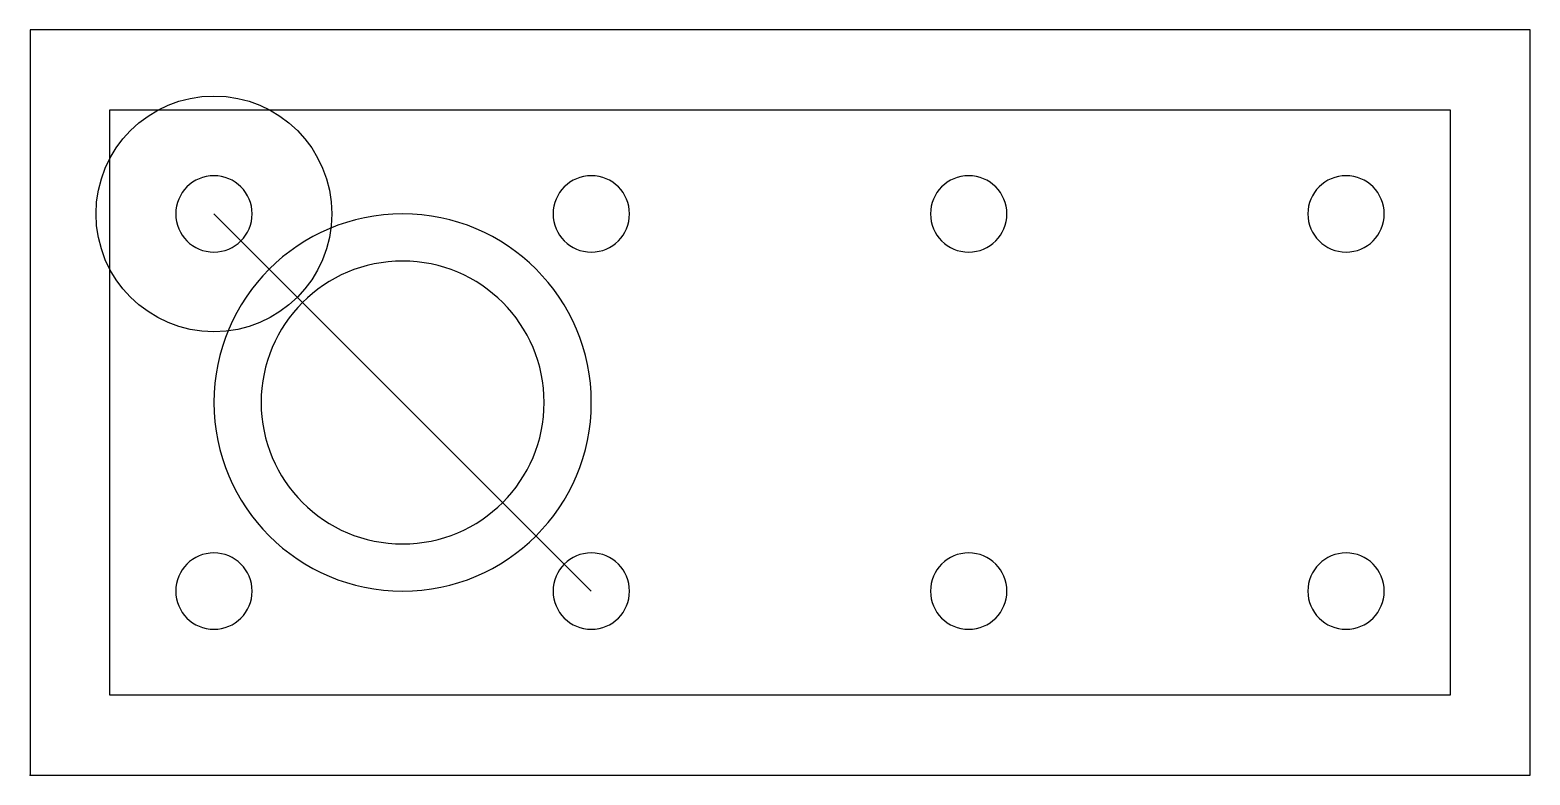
# Model space of a CAD drawing. Header units: centimetres. Extents: x 0 to 3.18, y 0 to 1.58.
import ezdxf

# ---------------------------------------------------------------- set-up
doc = ezdxf.new("R2010")
doc.units = ezdxf.units.CM
doc.header["$MEASUREMENT"] = 0
for name, color, linetype in [('lego_block v2_Sketch1', 7, 'Continuous'), ('lego_block v2_Sketch2', 7, 'Continuous'), ('lego_block v2_Sketch3', 7, 'Continuous'), ('lego_block v2_Sketch6', 7, 'Continuous')]:
    doc.layers.add(name, color=color, linetype=linetype)

msp = doc.modelspace()

# ---------------------------------------------------------------- linework, layer by layer
at = {"layer": 'lego_block v2_Sketch1'}
msp.add_point((0, 0), dxfattribs=at)
at = {"layer": 'lego_block v2_Sketch2'}
for p, q in [((0, 1.58), (0, 0)), ((3.18, 1.58), (0, 1.58)), ((3.18, 0), (3.18, 1.58)), ((0, 0), (3.18, 0))]:
    msp.add_line(p, q, dxfattribs=at)
msp.add_point((0, 0), dxfattribs=at)
at = {"layer": 'lego_block v2_Sketch3'}
for p, q in [((0, 1.58, 0.96), (0, 0, 0.96)), ((3.18, 1.58, 0.96), (0, 1.58, 0.96)), ((3.18, 0, 0.96), (3.18, 1.58, 0.96)), ((0, 0, 0.96), (3.18, 0, 0.96))]:
    msp.add_line(p, q, dxfattribs=at)
msp.add_circle((0.39, 1.19, 0.96), 0.25, dxfattribs=at)
msp.add_point((0, 0, 0.96), dxfattribs=at)
at = {"layer": 'lego_block v2_Sketch6'}
for p, q in [((0.169, 1.411, 0.791), (3.011, 1.411, 0.791)), ((0.169, 0.169, 0.791), (0.169, 1.411, 0.791)), ((3.011, 1.411, 0.791), (3.011, 0.169, 0.791)), ((1.19, 0.39, 0.791), (0.39, 1.19, 0.791)), ((3.011, 0.169, 0.791), (0.169, 0.169, 0.791))]:
    msp.add_line(p, q, dxfattribs=at)
at = {"layer": 'lego_block v2_Sketch6', "extrusion": (0, 0, -1)}
for centre, radius in [((-0.39, 1.19, -0.791), 0.081), ((-1.19, 1.19, -0.791), 0.081), ((-1.99, 1.19, -0.791), 0.081), ((-2.79, 1.19, -0.791), 0.081), ((-0.79, 0.79, -0.791), 0.4), ((-0.79, 0.79, -0.791), 0.3), ((-0.39, 0.39, -0.791), 0.081), ((-1.19, 0.39, -0.791), 0.081), ((-1.99, 0.39, -0.791), 0.081), ((-2.79, 0.39, -0.791), 0.081)]:
    msp.add_circle(centre, radius, dxfattribs=at)
at = {"layer": 'lego_block v2_Sketch6'}
msp.add_point((0, 0, 0.791), dxfattribs=at)

doc.saveas('drawing.dxf')
